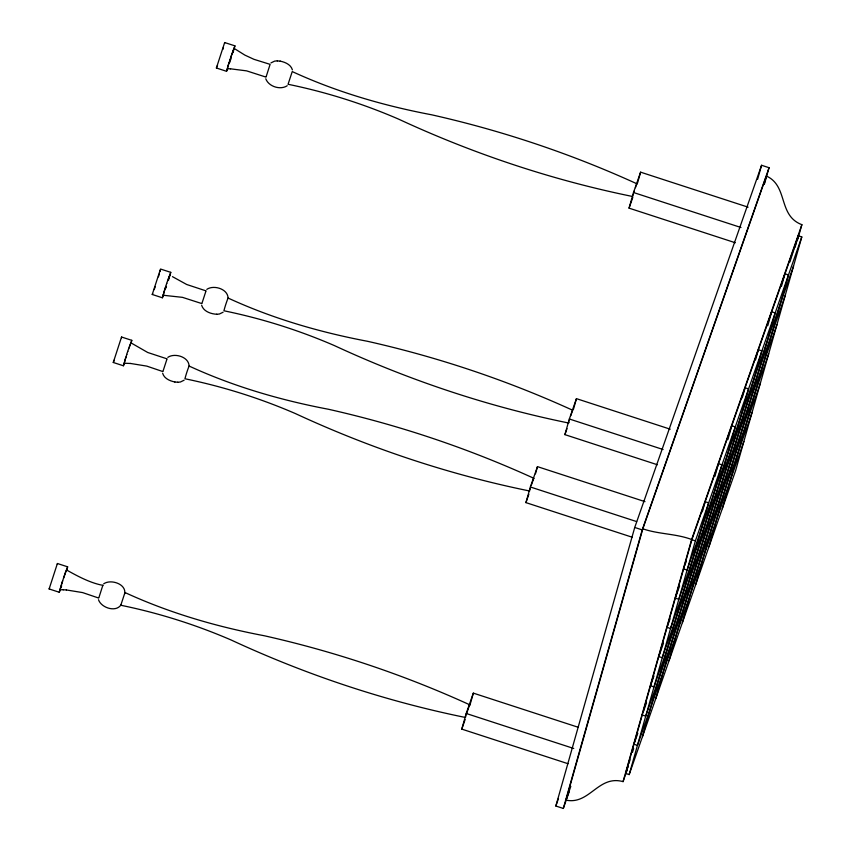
<?xml version="1.0" encoding="UTF-8"?>
<svg xmlns="http://www.w3.org/2000/svg" width="851" height="851" viewBox="0 0 851 851"><rect width="100%" height="100%" fill="white"/><g stroke="black" fill="none" stroke-linecap="round" stroke-linejoin="round"><path stroke-width="1.28" d="M60.378 589.722L59.251 592.253L49.124 588.956L57.4 563.511L67.633 566.819L67.006 569.362M57.325 564.394L57.506 563.522M59.251 592.253L61.144 585.786M60.474 589.041L60.081 589.732L60.591 587.69M66.665 570.042C76.377 575.489 90.078 583.052 102.843 585.318L102.748 585.754M124.523 363.239L123.395 365.77L113.268 362.473L121.544 337.028L131.777 340.326L131.15 342.879M121.47 337.9L121.65 337.028M123.395 365.77L126.001 356.973M124.31 363.249L124.735 361.196M130.809 343.549L130.948 342.857L129.363 346.782M163.509 295.244L162.371 297.776L152.244 294.478L160.52 269.033L170.764 272.341L168.541 280.16M98.897 597.615L102.843 585.318M162.371 297.776L165.807 286.393M163.605 294.563L163.211 295.254L163.711 293.212M169.785 275.564L169.923 274.862L168.338 278.788M227.653 68.761L226.526 71.293L216.388 67.995L224.664 42.55L234.908 45.848L234.28 48.401M224.6 43.422L224.77 42.55M163.041 371.121L166.902 359.271M226.526 71.293L229.132 62.495M233.929 49.071L234.078 48.379L244.875 55.113L253.96 59.325L270.107 64.357L266.172 76.643M465.784 716.202L465.465 717.478C384.737 701.054 306.105 674.747 231.387 640.112C195.847 624.73 158.722 613.007 120.789 605.252L124.98 592.53C169.285 612.965 216.42 626.666 264.289 635.75C334.879 651.6 403.831 674.737 469.656 704.766L469.571 705.192M529.694 490.559L529.609 490.995C448.881 474.56 370.259 448.264 295.531 413.629C259.991 398.236 222.866 386.524 184.933 378.759C186.061 374.451 187.454 370.196 189.071 366.036C188.965 356.92 174.678 352.569 167.817 357.377M202.017 303.137L205.878 291.276M189.039 366.483L189.124 366.047C233.429 386.482 280.564 400.183 328.433 409.257C399.023 425.117 467.976 448.243 533.8 478.273L533.715 478.709M568.83 422.575L568.585 423C487.857 406.576 409.235 380.269 334.507 345.634C298.978 330.252 261.853 318.529 223.909 310.775C225.047 306.466 226.44 302.201 228.047 298.052C227.94 288.925 213.665 284.585 206.793 289.383M228.015 298.488L228.1 298.052C272.405 318.487 319.54 332.188 367.409 341.272C437.999 357.122 506.951 380.259 572.776 410.288L572.691 410.725M632.74 196.517C552.001 180.082 473.379 153.786 398.651 119.151C363.122 103.758 325.997 92.046 288.053 84.281L292.244 71.569C336.549 92.004 383.684 105.705 431.563 114.779C502.143 130.639 571.106 153.776 636.931 183.795L636.835 184.231M568.585 423L568.904 421.724M159.999 271.586L160.445 269.916M227.855 66.718L227.355 68.761L230.536 68.814M124.661 593.807C126.608 583.924 110.63 578.797 103.673 583.86M568.043 763.719L461.785 729.116L466.21 713.468L473.337 693.129L578.35 727.318M632.197 537.226L525.929 502.622L530.364 486.985L537.481 466.646L644.994 501.654M469.933 705.16L473.337 693.129M535.439 473.858L537.481 466.646M657.419 464.763L564.904 434.638L569.34 418.99L576.457 398.651L670.226 429.181M735.317 242.748L629.059 208.144L633.484 192.507L640.612 172.168L748.125 207.176M573.393 409.48L576.457 398.651M637.537 182.997L640.612 172.168M569.032 792.153L563.319 808.45L555.841 806.014L634.74 527.46L761.571 165.275L769.049 167.711L764.347 184.327M563.319 808.45L642.218 529.896L769.049 167.711M627.442 769.081L623.06 781.622C598.189 774.75 589.711 805.057 565.989 800.142L642.835 528.811L766.379 176.019C788.473 186.029 777.718 215.58 801.876 224.675L797.547 239.971M757.592 179.338L761.571 165.275M764.219 183.656L766.028 177.285M623.06 781.622L691.629 539.491L801.876 224.675M691.874 539.715L625.676 773.453L629.166 774.591L735.594 470.677L801.791 236.94L798.302 235.801L691.874 539.715L695.373 540.853L629.166 774.591M702.298 511.887L705.181 501.718L708.67 502.856L642.473 736.604M714.883 476.443L718.489 463.731L721.978 464.869L655.781 698.607M727.828 439.722L731.786 425.745L735.275 426.883L669.077 660.621M742.21 397.917L745.093 387.758L748.582 388.896L682.385 622.634M755.518 359.93L758.39 349.772L761.89 350.91L695.682 584.648M767.74 325.752L771.697 311.785L775.187 312.923L708.989 546.661M781.399 286.5L785.005 273.788L788.494 274.926L722.297 508.675M795.068 247.237L798.302 235.801L789.909 261.938M233.014 52.315L233.568 50.422M529.928 489.719L530.269 488.538M633.048 195.241L633.399 194.06M124.725 360.845L126.831 354.378M222.856 49.411L223.451 47.475M60.581 587.339L62.676 580.871M158.414 276.862L159.307 273.958M227.845 66.367L229.951 59.9M232.983 52.709L233.578 50.773M163.7 292.861L166.7 283.372M466.125 715.021L469.656 704.766M569.255 420.543L569.691 419.096M61.463 584.435L65.655 571.712M633.846 192.603L634.357 190.986M628.07 765.985L625.676 773.453L628.251 766.102M628.878 763.496L630.07 759.762M632.474 752.295L633.665 748.561M126.639 354.707L127.724 351.357M229.759 60.23L234.908 45.848M230.6 59.921L231.185 58.134M531.226 485.464L533.8 478.273M127.703 351.697L128.809 348.123M230.823 57.219L233.993 48.369M229.738 62.517L230.313 60.793M63.548 578.18L67.633 566.819M166.679 283.702L167.785 280.139M165.881 288.138L166.456 286.415M570.755 415.799L572.212 411.554M128.565 349.101L131.777 340.326M154.222 289.585L155.222 286.681M167.541 281.117L170.764 272.341M635.442 187.699L635.942 186.241M525.929 502.622L528.865 494.25M629.059 208.144L632.825 197.379M461.785 729.116L465.135 719.542M564.904 434.638L567 428.649M555.841 806.014L558.479 798.493M565.989 800.142L570.808 786.388M684.885 565.255L686.172 561.575M679.619 585.892L675.322 598.147L678.821 599.285L785.25 295.382M695.373 540.853L801.791 236.94M667.482 626.134L670.056 618.783M793.526 266.161L687.097 570.064L683.598 568.925M659.206 655.355L663.493 643.101M653.94 675.992L650.504 685.8L653.993 686.938L760.422 383.024M776.974 324.593L670.545 628.495L667.056 627.368M768.698 353.814L662.269 657.717L658.78 656.578M643.09 712.564L646.515 702.756M634.378 743.008L637.814 733.2M752.146 412.246L645.718 716.148L642.228 715.01M743.87 441.467L637.442 745.37L633.952 744.231M60.985 587.701L61.666 585.807M217.526 65.463L216.388 67.995M114.396 359.941L113.268 362.473M65.899 571.372L66.718 569.34M636.357 185.061L636.931 183.795M152.733 293.616L152.244 294.478M49.613 588.094L49.124 588.956M98.503 599.742C101.205 607.784 115.927 612.731 121.033 604.816M270.948 62.9L274.682 61.102L277.383 60.878M287.223 85.738C280.341 90.334 268.618 86.568 265.778 78.781M223.079 312.232L219.335 314.03L216.633 314.253M184.103 380.216L180.359 382.025L177.657 382.237M163.211 295.254L182.476 297.35L201.772 303.562M124.225 363.239L130.565 363.462M60.081 589.732L63.261 589.775M280.149 61.134C285.074 62.123 290.925 64.58 292.393 69.867M162.647 373.259C164.115 378.535 169.966 381.003 174.891 381.982M230.461 68.814L246.62 70.867L265.916 77.079M63.187 589.775L66.421 589.945M277.288 60.878L280.256 61.144M216.728 314.253C210.835 313.955 203.527 311.445 201.634 305.264M130.49 363.462L146.776 366.111L162.796 371.557M174.785 381.982L177.753 382.248M66.346 589.945L82.632 592.594L98.652 598.04M205.963 290.851L186.709 284.5L172.455 276.649M166.987 358.835L147.734 352.495L130.948 342.857M691.629 539.491C675.832 533.566 658.717 534.332 642.835 528.811M633.484 192.507L740.998 227.515M569.34 418.99L663.099 449.519M530.364 486.985L636.622 521.578M634.74 527.46L642.218 529.896M466.21 713.468L573.734 748.476"/></g></svg>
